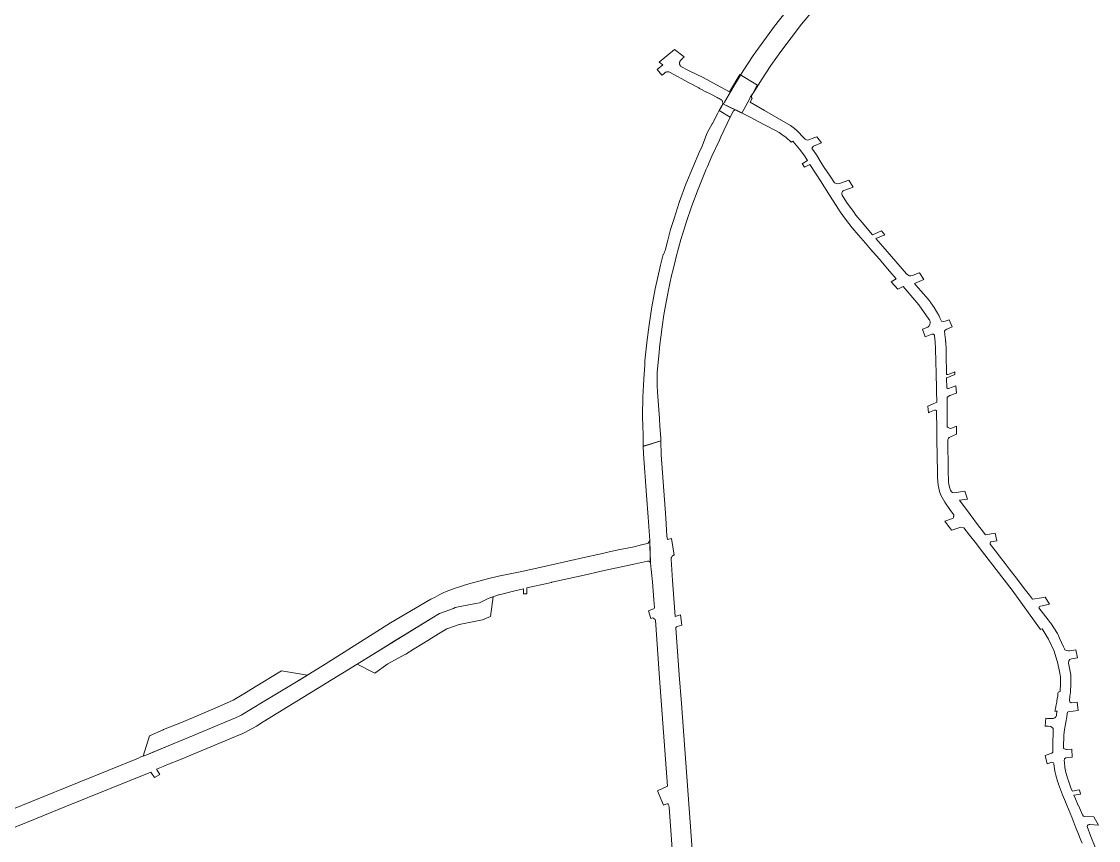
# Model space of a CAD drawing. Header units: inches. Extents: x 704148 to 723432, y 7075344 to 7101810.
# Drawn here: x 713594 to 715241, y 7093339 to 7094592 of the extents above; entities that cross this region are included whole.
import ezdxf

# ---------------------------------------------------------------- set-up
doc = ezdxf.new("R2010")
doc.units = ezdxf.units.IN
doc.header["$MEASUREMENT"] = 0
doc.layers.add('gisdb.gisadmin', color=7, linetype='Continuous', lineweight=9, true_color=0xccf5fc)

msp = doc.modelspace()

# ---------------------------------------------------------------- linework, layer by layer
at = {"layer": 'gisdb.gisadmin'}
for points in [[(714803.8725, 7094607.9676), (714787.0795, 7094587.8196), (714770.8468, 7094567.2143), (714755.1881, 7094546.1695), (714740.1154, 7094524.7012), (714725.6401, 7094502.8256), (714713.8132, 7094483.8347), (714713.8047, 7094483.8221), (714712.5279, 7094482.0811), (714712.5256, 7094482.078), (714709.7472, 7094478.4398), (714709.0121, 7094477.4816), (714708.3601, 7094476.4383), (714707.883, 7094475.5133), (714707.6861, 7094474.8543), (714707.6926, 7094474.5922), (714707.6874, 7094474.5416), (714707.6696, 7094474.4939), (714695.8348, 7094452.0512), (714667.532, 7094465.5299), (714669.3036, 7094468.8004), (714669.3064, 7094468.8053), (714683.2512, 7094492.8921), (714683.2541, 7094492.897), (714697.8757, 7094516.5791), (714697.8788, 7094516.5838), (714713.1655, 7094539.842), (714713.1686, 7094539.8467), (714729.1082, 7094562.6626), (714729.1116, 7094562.6672), (714745.6912, 7094585.0223), (714745.6946, 7094585.0268), (714762.9009, 7094606.9031)], [(715215.8204, 7093334.9323), (715213.9927, 7093339.5863), (715209.41, 7093351.1797), (715206.42, 7093358.6), (715199.94, 7093374.66), (715192.55, 7093393.08), (715190.39, 7093398.08), (715185.85, 7093408.8), (715179.85, 7093425.04), (715179.59, 7093425.8), (715178.27, 7093429.7), (715175.49, 7093439.22), (715174.76, 7093443.2), (715173.82, 7093448.36), (715172.81, 7093456.94), (715172.11, 7093458.04), (715170.97, 7093458.56), (715169.75, 7093458.68), (715162.699, 7093456.0766), (715159.6533, 7093468.9364), (715169.74, 7093472.8), (715170.54, 7093473.52), (715171.12, 7093474.4), (715171.06, 7093489.3), (715171.52, 7093503.46), (715171.8, 7093508.2), (715171.6, 7093510.14), (715170.16, 7093512.1), (715168.65, 7093513.15), (715168.28, 7093513.42), (715164.14, 7093513.82), (715159.4869, 7093514.1536), (715160.3125, 7093525.987), (715162.9296, 7093525.8542), (715163.4404, 7093525.8554), (715163.6474, 7093525.8559), (715164.7682, 7093525.8586), (715165.3715, 7093525.8601), (715167.5838, 7093525.8654), (715170.1996, 7093525.8717), (715170.7654, 7093525.8343), (715171.6827, 7093525.8874), (715172.5811, 7093526.08), (715173.3824, 7093526.3808), (715174.1328, 7093526.7927), (715174.8169, 7093527.3071), (715175.4208, 7093527.9136), (715175.8836, 7093528.525), (715176.1024, 7093528.8826), (715176.5055, 7093529.7519), (715176.5114, 7093529.7727), (715176.7746, 7093530.7572), (715176.8745, 7093531.6263), (715177.3281, 7093535.5354), (715177.5016, 7093537.03), (715177.3389, 7093537.0107), (715176.6943, 7093536.9344), (715174.3723, 7093536.6593), (715175.2479, 7093541.1822), (715176.2544, 7093546.3811), (715177.115, 7093550.8267), (715177.4269, 7093552.7296), (715178.3521, 7093558.374), (715178.5235, 7093559.9179), (715178.9723, 7093563.962), (715179.1957, 7093565.9753), (715182.1034, 7093567.185), (715182.1661, 7093568.4296), (715182.6593, 7093578.2159), (715182.762, 7093586.8972), (715182.79, 7093589.26), (715181.2029, 7093597.4508), (715178.81, 7093609.8), (715173.16, 7093628.59), (715164.57, 7093647.06), (715154.6, 7093662.815), (715152.0367, 7093661.8044), (715108.899, 7093722.252), (715108.818, 7093722.221), (715063.77, 7093780.69), (715063.7101, 7093780.6652), (715052.36, 7093795.26), (715043.91, 7093806.09), (715035.3, 7093817.28), (715030.3, 7093818.53), (715018.1, 7093814.31), (715016.2282, 7093813.6269), (715006.0814, 7093827.3339), (715017.88, 7093831.53), (715018.52, 7093832.23), (715019.1, 7093833.41), (715019.46, 7093834.47), (715019.6, 7093835.45), (715019.54, 7093837.39), (715019.36, 7093837.83), (715013.73, 7093845.46), (715006.08, 7093856.63), (714999.98, 7093867.49), (714998.08, 7093873.19), (714996.12, 7093880.82), (714995.84, 7093881.93), (714995.74, 7093882.05), (714994.96, 7093894.93), (714994.62, 7093899.11), (714994.68, 7093909.57), (714994.34, 7093919.53), (714993.68, 7093960.89), (714993.78, 7093966.99), (714993.51, 7093996.88), (714992.43, 7093997.35), (714990.45, 7093997.17), (714987.88, 7093996.25), (714982.72, 7093994.21), (714981.0986, 7093993.5689), (714979.8712, 7094003.5415), (714987.38, 7094006.43), (714993.56, 7094009.89), (714993.19, 7094026.46), (714993.09, 7094031.26), (714992.6, 7094053.13), (714992.17, 7094072.38), (714991.75, 7094090.93), (714991.22, 7094103.17), (714990.9127, 7094105.5391), (714990.0064, 7094111.9605), (714989.82, 7094112.47), (714989.42, 7094112.97), (714988.68, 7094113.59), (714988.06, 7094113.85), (714987.14, 7094113.91), (714986.24, 7094113.69), (714975.8716, 7094109.497), (714972.0345, 7094121.1559), (714980.1067, 7094124.3261), (714981.1558, 7094125.2299), (714982.0451, 7094126.2914), (714982.751, 7094127.4827), (714983.255, 7094128.7725), (714983.5439, 7094130.1268), (714983.61, 7094131.51), (714983.4408, 7094132.9392), (714983.034, 7094134.3197), (714982.4011, 7094135.6122), (714981.56, 7094136.78), (714966.04, 7094158.46), (714942.55, 7094186.65), (714934.0988, 7094182.5356), (714923.7633, 7094193.6312), (714931.5, 7094198.39), (714921.735, 7094209.7762), (714921.32, 7094210.26), (714905.4016, 7094228.7029), (714892.44, 7094243.72), (714884.4759, 7094252.9127), (714874.03, 7094264.97), (714864.36, 7094276.19), (714854.03, 7094289.64), (714846.13, 7094300.88), (714843.4, 7094305.05), (714830.82, 7094324.85), (714816, 7094348.09), (714809.12, 7094358.64), (714799.76, 7094373.31), (714791.6859, 7094369.192), (714787.9334, 7094374.6956), (714789.46, 7094375.48), (714796.12, 7094379.26), (714790.38, 7094388.2), (714783.94, 7094396.76), (714773.38, 7094408.75), (714771.22, 7094407.44), (714763.23, 7094414.42), (714756.89, 7094419.1), (714752.54, 7094422.19), (714746.09, 7094425.73), (714733.5711, 7094432.2995), (714720.6095, 7094439.1012), (714708.13, 7094445.65), (714687.64, 7094456.44), (714685.98, 7094456.74), (714684.18, 7094456.62), (714682.78, 7094455.63), (714677.8719, 7094445.9381), (714661.0667, 7094455.6438), (714665.3602, 7094463.6134), (714665.8655, 7094464.5514), (714666.2449, 7094465.4143), (714666.4845, 7094466.326), (714666.5783, 7094467.2639), (714666.5241, 7094468.205), (714666.3232, 7094469.1259), (714665.9805, 7094470.0041), (714665.5045, 7094470.8177), (714664.907, 7094471.5467), (714664.2026, 7094472.1732), (714663.4088, 7094472.6816), (714662.5381, 7094473.1457), (714660.7981, 7094474.0734), (714659.6692, 7094474.6753), (714657.8504, 7094475.6449), (714649.3029, 7094480.2019), (714642.16, 7094484.01), (714642.0717, 7094483.8054), (714641.56, 7094484.07), (714630.9365, 7094489.6941), (714629.703, 7094490.3471), (714629.8119, 7094490.602), (714615.2752, 7094498.3169), (714584.8093, 7094514.4857), (714583.873, 7094514.8848), (714582.8828, 7094515.12), (714581.8671, 7094515.1844), (714580.855, 7094515.0762), (714579.8759, 7094514.7985), (714578.9577, 7094514.3594), (714578.127, 7094513.7713), (714575.697, 7094511.7207), (714573.549, 7094509.9081), (714566.3241, 7094518.6913), (714574.7491, 7094525.7532), (714574.7694, 7094525.9426), (714569.0284, 7094529.6698), (714592.6442, 7094549.0873), (714607.4321, 7094537.7789), (714606.996, 7094537.5344), (714606.7879, 7094537.413), (714606.5841, 7094537.2845), (714606.3849, 7094537.1491), (714606.1904, 7094537.0069), (714606.001, 7094536.858), (714605.8167, 7094536.7028), (714605.638, 7094536.5413), (714605.4648, 7094536.3738), (714605.2976, 7094536.2004), (714602.2765, 7094532.9581), (714602.115, 7094532.7787), (714601.9598, 7094532.5938), (714601.8111, 7094532.4037), (714601.669, 7094532.2085), (714601.5337, 7094532.0086), (714601.4054, 7094531.8042), (714601.2842, 7094531.5954), (714601.1703, 7094531.3826), (714601.0638, 7094531.1659), (714600.9648, 7094530.9458), (714600.8735, 7094530.7223), (714600.7899, 7094530.4959), (714600.7142, 7094530.2666), (714600.6464, 7094530.035), (714600.5867, 7094529.8011), (714600.5351, 7094529.5653), (714600.4916, 7094529.3278), (714600.4564, 7094529.089), (714600.4293, 7094528.8492), (714600.4106, 7094528.6085), (714600.4002, 7094528.3673), (714600.3981, 7094528.1259), (714600.4044, 7094527.8846), (714600.4189, 7094527.6437), (714600.4418, 7094527.4034), (714600.4729, 7094527.164), (714600.5123, 7094526.9258), (714600.5598, 7094526.6892), (714600.6155, 7094526.4543), (714600.6792, 7094526.2215), (714600.751, 7094525.991), (714600.8306, 7094525.7631), (714600.9181, 7094525.5381), (714601.0132, 7094525.3163), (714601.116, 7094525.0978), (714601.2262, 7094524.8831), (714601.3437, 7094524.6722), (714601.4685, 7094524.4656), (714601.6003, 7094524.2634), (714601.739, 7094524.0658), (714601.8844, 7094523.8731), (714602.0364, 7094523.6856), (714602.1948, 7094523.5034), (714602.3679, 7094523.311), (714614.07, 7094517.06), (714636.7591, 7094506.3366), (714656.9221, 7094495.3387), (714676.72, 7094484.54), (714692.8221, 7094510.8587), (714719.4881, 7094494.8263), (714717.56, 7094491.55), (714710.73, 7094478.7), (714710.53, 7094477.86), (714710.64, 7094476.01), (714711.54, 7094474.36), (714708.37, 7094468.64), (714730.0729, 7094456.0966), (714770.26, 7094432.87), (714775.9481, 7094428.2265), (714777.144, 7094427.4697), (714777.9001, 7094426.917), (714778.6308, 7094426.2071), (714779.185, 7094425.5841), (714780.17, 7094424.78), (714785.2207, 7094419.4682), (714785.387, 7094419.325), (714785.7662, 7094418.8945), (714791.39, 7094412.98), (714792.35, 7094412.11), (714794.34, 7094411.17), (714796.76, 7094410.35), (714807.17, 7094414.51), (714810.1557, 7094415.7504), (714817.2603, 7094406.2292), (714805.28, 7094401.38), (714802.8409, 7094398.2508), (714803.8437, 7094396.8445), (714809.5837, 7094387.9045), (714818.098, 7094374.3151), (714821.66, 7094368.82), (714830.48, 7094355.28), (714837.2, 7094345.3), (714841.16, 7094343.72), (714845.1, 7094344.4), (714858.9989, 7094349.4258), (714865.6357, 7094338.8353), (714851.35, 7094333.44), (714850.41, 7094332.79), (714849.66, 7094332.03), (714849.03, 7094331.1), (714848.66, 7094329.82), (714848.54, 7094328.44), (714848.6123, 7094327.8961), (714848.79, 7094326.56), (714855.76, 7094315.88), (714867.17, 7094300.05), (714870.13, 7094296.01), (714879.76, 7094284.37), (714895.31, 7094265.84), (714908.1, 7094271.32), (714909.2443, 7094271.777), (714914.3958, 7094265.8528), (714900.33, 7094260.05), (714910.99, 7094247.74), (714924.31, 7094232.41), (714947.39, 7094206.04), (714949.45, 7094204.24), (714950.89, 7094203.38), (714951.87, 7094203.14), (714952.83, 7094203.02), (714954.21, 7094203.02), (714956.47, 7094203.3), (714965.25, 7094206.97), (714967.0396, 7094207.7002), (714973.7595, 7094197.4959), (714959.4323, 7094191.3836), (714961.6907, 7094188.6734), (714973.22, 7094175.65), (714980.3844, 7094167.3114), (714982.25, 7094165.14), (714982.72, 7094164.47), (714983.4003, 7094163.5045), (714983.8196, 7094162.9754), (714984.2419, 7094162.3812), (714984.6975, 7094161.6638), (714989.64, 7094154.65), (714993.47, 7094148.44), (714994.6808, 7094145.9441), (714995.3842, 7094144.9632), (714996.7708, 7094142.6486), (714997.4037, 7094141.3561), (714998.3815, 7094138.8422), (714998.68, 7094137.7), (715001.01, 7094133.59), (715003.69, 7094133.1), (715006.56, 7094133.37), (715012.6286, 7094135.8546), (715017.1883, 7094124.8484), (715009.08, 7094121.37), (715006.61, 7094119.86), (715005.48, 7094118.27), (715006.0428, 7094113.2789), (715007.0871, 7094105.2282), (715007.205, 7094103.8622), (715007.2252, 7094103.3958), (715007.2666, 7094102.4403), (715007.34, 7094101.8), (715008.15, 7094089.81), (715008.13, 7094082.1), (715008.245, 7094069.1994), (715008.3072, 7094066.4152), (715008.6132, 7094052.7183), (715008.7955, 7094052.4705), (715009.27, 7094052.21), (715010.79, 7094052.17), (715012.82, 7094052.61), (715021.1527, 7094055.9989), (715021.4618, 7094051.9814), (715009.0175, 7094046.8243), (715008.79, 7094046.73), (715008.7493, 7094046.6474), (715009.0834, 7094031.7338), (715010.39, 7094030.71), (715011.8, 7094030.52), (715022.782, 7094034.8186), (715023.6427, 7094023.6294), (715013.82, 7094019.85), (715010.96, 7094018.43), (715009.64, 7094017.03), (715009.4132, 7094016.6447), (715009.556, 7094010.2472), (715009.5599, 7094009.8285), (715009.5103, 7093996.9215), (715009.7375, 7093971.767), (715010.86, 7093970.91), (715013.3, 7093969.68), (715015.14, 7093969.48), (715023.9921, 7093972.9326), (715023.9921, 7093960.5282), (715014.72, 7093956.59), (715012.83, 7093955.45), (715011.54, 7093954.37), (715011.01, 7093953.58), (715010.48, 7093952.34), (715010.5, 7093949.63), (715010.37, 7093936.04), (715011.01, 7093920.95), (715011.03, 7093920.49), (715011.12, 7093905.57), (715011.63, 7093887.22), (715011.96, 7093884.12), (715013.04, 7093879.58), (715014.85, 7093874.82), (715016.06, 7093872.67), (715017.68, 7093871.58), (715020.41, 7093870.83), (715036.6921, 7093873.232), (715040.7089, 7093861.4049), (715028.18, 7093859.49), (715044.86, 7093837.54), (715057.71, 7093820.63), (715061.65, 7093815.45), (715068.2, 7093806.89), (715083.0312, 7093808.9993), (715085.5347, 7093797.3162), (715076.63, 7093796.19), (715076.19, 7093796.03), (715075.81, 7093795.39), (715075.39, 7093794.37), (715075.33, 7093793.05), (715075.41, 7093792.35), (715082.74, 7093782.66), (715092.48, 7093770.03), (715098.01, 7093762.91), (715104.12, 7093754.85), (715111.28, 7093745.54), (715113.8, 7093742.26), (715127.31, 7093724.69), (715135.2773, 7093714.3288), (715140.2038, 7093708.0887), (715153.59, 7093710.29), (715157.09, 7093710.87), (715159.4952, 7093711.2654), (715166.0445, 7093700.3499), (715159.37, 7093699.26), (715152.02, 7093697.78), (715150.93, 7093696.98), (715150.12, 7093695.97), (715150.0443, 7093695.7068), (715149.8831, 7093695.1469), (715164.242, 7093676.515), (715167.2732, 7093672.5818), (715168.1203, 7093671.3708), (715178.0903, 7093655.6158), (715179.0777, 7093653.8072), (715181.4844, 7093648.6326), (715187.6677, 7093635.3372), (715188.4823, 7093633.1973), (715188.8027, 7093632.1317), (715189.66, 7093630.67), (715191.31, 7093629.6), (715194.49, 7093629.2), (715196.39, 7093629.16), (715206.4419, 7093630.6625), (715209.0937, 7093618.6276), (715199.45, 7093617.07), (715197.17, 7093616.06), (715195.44, 7093614.12), (715194.9686, 7093610.5173), (715198.4978, 7093592.3037), (715198.7889, 7093589.0707), (715198.7308, 7093584.1654), (715198.64, 7093578.39), (715198.639, 7093577.4106), (715198.1458, 7093567.6243), (715197.9924, 7093566.0785), (715197.0546, 7093559.7655), (715196.5, 7093553.25), (715197.35, 7093550.97), (715199.28, 7093549.44), (715208.2972, 7093550.6654), (715209.8631, 7093537.9147), (715194.42, 7093535.9), (715193.71, 7093535.44), (715193.3811, 7093535.0371), (715193.1687, 7093533.2822), (715192.3461, 7093527.4988), (715192.0273, 7093525.8695), (715191.2649, 7093522.8214), (715190.44, 7093517.2), (715188.95, 7093509.01), (715188.01, 7093499.98), (715187.22, 7093481.09), (715187.55, 7093480.43), (715188.06, 7093479.67), (715189.78, 7093478.84), (715191.79, 7093478.25), (715192.87, 7093478.11), (715200.2059, 7093478.6981), (715200.8964, 7093466.2702), (715191.14, 7093465.27), (715189.1122, 7093463.7536), (715188.88, 7093463.58), (715188.47, 7093461.57), (715188.7425, 7093458.4521), (715189.5744, 7093451.3849), (715189.6513, 7093450.7314), (715191.0791, 7093442.9155), (715192.9513, 7093436.5041), (715193.5326, 7093434.5135), (715194.9333, 7093430.3823), (715199.4079, 7093418.2712), (715200.99, 7093414.45), (715206.06, 7093415.69), (715208.3, 7093415.97), (715212.0004, 7093416.4387), (715213.6595, 7093410.134), (715203.48, 7093408.45), (715205.7209, 7093402.9853), (715210.1009, 7093392.3041), (715210.49, 7093392.44), (715216.23, 7093378.18), (715217.84, 7093376.29), (715218.15, 7093376.08), (715218.86, 7093375.93), (715233.5676, 7093375.1359), (715240.888, 7093362.6912), (715227.57, 7093363.39), (715226.49, 7093363.31), (715225.15, 7093362.85), (715224.05, 7093361.74), (715223.4, 7093360.29), (715229.37, 7093345.09), (715235.79, 7093328.75)], [(714591.0741, 7093298.0981), (714584.424, 7093389.279), (714584.37, 7093389.27), (714583.83, 7093392.57), (714583.61, 7093393.69), (714583.05, 7093394.61), (714582.31, 7093394.97), (714581.31, 7093395.03), (714579.37, 7093394.83), (714575.6678, 7093393.12), (714566.7316, 7093414.9949), (714582.0219, 7093422.2155), (714572.9707, 7093546.3183), (714569.9703, 7093587.2331), (714563.462, 7093675.9836), (714562.88, 7093677.07), (714561.8, 7093678.35), (714560.36, 7093679.27), (714559.2, 7093679.43), (714558.12, 7093679.31), (714556.4221, 7093678.6227), (714552.8122, 7093690.3901), (714561.53, 7093694), (714562.1093, 7093694.9822), (714561.2396, 7093707.3031), (714559.1934, 7093734.9069), (714555.81, 7093763.45), (714554.79, 7093797.75), (714552.3835, 7093833.7637), (714549.8828, 7093867.1307), (714545.1203, 7093930.4929), (714544.9092, 7093942.2127), (714571.8439, 7093950.7321), (714572.2372, 7093928.889), (714579.454, 7093832.7782), (714581.1152, 7093804.6582), (714582.0194, 7093799.7447), (714588.2521, 7093801.3133), (714592.2835, 7093775.679), (714591.384, 7093775.4042), (714590.5385, 7093774.9923), (714589.7677, 7093774.4533), (714589.0907, 7093773.8005), (714588.524, 7093773.0499), (714588.0815, 7093772.2199), (714587.7742, 7093771.331), (714587.6096, 7093770.405), (714587.5916, 7093769.4647), (714589.5266, 7093736.9331), (714591.5604, 7093709.4969), (714593.4708, 7093682.4309), (714593.5137, 7093681.8459), (714598.05, 7093683.16), (714601.6436, 7093684.3657), (714604.103, 7093668.6156), (714600.5738, 7093667.6099), (714596.96, 7093666.58), (714595.92, 7093665.74), (714594.802, 7093664.278), (714600.0657, 7093592.5004), (714603.2893, 7093548.5417), (714621.6165, 7093297.2521)], [(713579.617, 7093386.5264), (713609.3937, 7093398.6143), (713682.2636, 7093428.196), (713773.3565, 7093465.1753), (713776.93, 7093466.88), (713784.19, 7093469.72), (713785.7298, 7093470.1983), (713826.2305, 7093486.7801), (713849.5478, 7093496.5022), (713903.0469, 7093518.8086), (713921.6605, 7093526.5449), (713930.12, 7093530.52), (713947.15, 7093540.8), (713964.02, 7093551.15), (714014.61, 7093581.9), (714058.39, 7093609.0367), (714128.0012, 7093652.7869), (714158.4909, 7093671.8415), (714220.395, 7093708.425), (714226.643, 7093711.545), (714233.81, 7093715.58), (714238.87, 7093717.83), (714243.81, 7093719.82), (714259.02, 7093725.48), (714262.19, 7093726.55), (714266.92, 7093728.16), (714273.01, 7093730.12), (714278.39, 7093731.75), (714293.3, 7093735.97), (714304.68, 7093738.94), (714323.78, 7093743.18), (714359.05, 7093750.7), (714402.7864, 7093760.5174), (714456.5424, 7093772.3829), (714475.31, 7093776.5356), (714482.4988, 7093778.1263), (714490.5334, 7093779.9041), (714506.6578, 7093783.472), (714528.43, 7093787.84), (714544.5129, 7093791.6325), (714551.16, 7093793.2), (714552.55, 7093793.85), (714554.79, 7093797.75), (714555.7103, 7093766.8035), (714555.81, 7093763.45), (714555.1341, 7093765.4108), (714554.3959, 7093765.8739), (714553.4363, 7093766.2653), (714552.4237, 7093766.4858), (714551.3882, 7093766.5287), (714546.8618, 7093765.5227), (714532.8097, 7093762.1802), (714516.4805, 7093758.888), (714485.3245, 7093751.9867), (714449.9536, 7093744.1518), (714405.05, 7093734.44), (714404.61, 7093733.91), (714388.54, 7093730.36), (714378.5395, 7093728.1709), (714366.6759, 7093725.3713), (714366.95, 7093716.536), (714361.8133, 7093716.3141), (714361.65, 7093724.16), (714346.43, 7093720.41), (714324.4, 7093714.97), (714323.35, 7093714.63), (714307.95, 7093709.49), (714294.38, 7093702.38), (714289.09, 7093701.38), (714270.16, 7093697.8), (714257.49, 7093695.36), (714255, 7093693.87), (714233.463, 7093686.402), (714221.527, 7093679.085), (714107.5529, 7093608.6922), (713963.9562, 7093520.6075), (713953.8147, 7093514.0878), (713943.3063, 7093508.1774), (713932.4677, 7093502.897), (713921.3366, 7093498.265), (713883.5902, 7093482.5267), (713862.7017, 7093473.8173), (713837.1823, 7093463.1771), (713816.5465, 7093454.6143), (713810.7474, 7093452.2315), (713800.4706, 7093448.009), (713805.9139, 7093440.1774), (713797.8197, 7093435.4239), (713791.89, 7093443.48), (713663.12, 7093391.29), (713629.6429, 7093377.8192), (713574.6344, 7093355.2173)]]:
    msp.add_lwpolyline(points, dxfattribs=at)
for points in [[(714666.4005, 7094466.0063), (714685.9948, 7094456.7373), (714685.98, 7094456.74), (714684.18, 7094456.62), (714682.78, 7094455.63), (714677.8719, 7094445.9381), (714663.6993, 7094415.5155), (714661.4612, 7094410.7113), (714649.8507, 7094386.0352), (714642.9201, 7094370.1519), (714641.2404, 7094366.3026), (714638.9441, 7094361.04), (714628.75, 7094335.7458), (714619.2766, 7094310.173), (714610.5316, 7094284.342), (714609.554, 7094281.1601), (714602.5219, 7094258.2736), (714595.2542, 7094231.9888), (714592.4468, 7094220.5876), (714590.6346, 7094213.2277), (714590.47, 7094212.51), (714588.2767, 7094203.3954), (714582.9666, 7094178.8544), (714582.3924, 7094175.7821), (714577.9568, 7094152.0473), (714576.5979, 7094143.4307), (714573.7084, 7094125.1091), (714571.6401, 7094109.0493), (714570.2249, 7094098.0614), (714568.4863, 7094080.6878), (714567.5093, 7094070.9259), (714566.3603, 7094054.8627), (714566.126, 7094044.8946), (714566.2582, 7094034.9246), (714566.7569, 7094024.9661), (714569.5309, 7093984.4857), (714570.3499, 7093972.5336), (714571.5765, 7093954.6338), (714571.8439, 7093950.7321), (714544.9132, 7093941.9906), (714544.7644, 7093950.2562), (714544.5638, 7093961.3919), (714544.2272, 7093971.4332), (714543.9853, 7093989.2188), (714543.9853, 7093989.2244), (714544.3955, 7094017.0536), (714544.3957, 7094017.0593), (714545.5942, 7094044.8657), (714545.5945, 7094044.8714), (714547.1601, 7094066.7578), (714547.5803, 7094072.6327), (714547.5808, 7094072.6383), (714550.3523, 7094100.3321), (714550.3529, 7094100.3377), (714550.459, 7094101.1614), (714553.908, 7094127.942), (714553.9088, 7094127.9477), (714558.2446, 7094155.4401), (714558.2456, 7094155.4456), (714563.3585, 7094182.8042), (714563.3596, 7094182.8098), (714569.2456, 7094210.0125), (714569.2469, 7094210.018), (714571.4703, 7094219.0475), (714575.5645, 7094235.6752), (714575.6257, 7094235.7489), (714576.695, 7094237.5617), (714577.5836, 7094239.6469), (714578.1755, 7094241.7928), (714582.4154, 7094257.4128), (714586.8112, 7094273.6074), (714591.9378, 7094290.8278), (714599.9191, 7094315.3643), (714600.4228, 7094316.8521), (714600.4247, 7094316.8575), (714610.093, 7094342.9564), (714610.095, 7094342.9617), (714620.4988, 7094368.7763), (714620.501, 7094368.7815), (714631.632, 7094394.291), (714631.6343, 7094394.2961), (714633.7776, 7094398.8513), (714642.8123, 7094421.7026), (714650.2902, 7094435.6399), (714650.5615, 7094436.1441), (714659.0981, 7094451.9897), (714661.0667, 7094455.6438), (714665.2922, 7094463.4872), (714665.3602, 7094463.6134), (714665.8655, 7094464.5514), (714666.2449, 7094465.4143)], [(714685.9948, 7094456.7373), (714695.8481, 7094452.0763), (714695.8348, 7094452.0512), (714693.8144, 7094453.0133)], [(714695.8481, 7094452.0763), (714695.8651, 7094452.1087), (714696.6194, 7094451.7115)], [(714154.3942, 7093609.3152), (714134.3252, 7093595.1352), (714107.5529, 7093608.6922), (714141.9495, 7093630.3723), (714168.1883, 7093646.4342), (714180.8795, 7093654.203), (714204.7883, 7093668.8385), (714221.527, 7093679.085), (714233.463, 7093686.402), (714255, 7093693.87), (714257.49, 7093695.36), (714270.16, 7093697.8), (714289.09, 7093701.38), (714294.38, 7093702.38), (714307.95, 7093709.49), (714315.2793, 7093711.9363), (714311.2166, 7093681.8489), (714299.2094, 7093676.8325), (714263.518, 7093669.3049), (714244.6464, 7093662.7611), (714234.554, 7093656.5537), (714218.7993, 7093646.9367), (714218.2811, 7093646.6137), (714194.4622, 7093632.0327), (714181.8605, 7093624.3193), (714181.6624, 7093624.198)], [(713780.4176, 7093468.2457), (713780.0865, 7093468.1148), (713789.8113, 7093499.3577), (713810.7494, 7093508.4597), (713811.4924, 7093508.7653), (713839.1072, 7093519.4501), (713893.8795, 7093542.9705), (713917.8713, 7093553.4987), (713934.4298, 7093563.5087), (713951.7096, 7093574.1221), (713991.8952, 7093598.5283), (714031.5615, 7093592.1609), (714014.61, 7093581.9), (713964.02, 7093551.15), (713947.15, 7093540.8), (713930.12, 7093530.52), (713921.6605, 7093526.5449), (713903.0469, 7093518.8086), (713849.5478, 7093496.5022), (713826.2305, 7093486.7801), (713794.0986, 7093473.6074), (713785.7298, 7093470.1983), (713784.19, 7093469.72)]]:
    msp.add_lwpolyline(points, close=True, dxfattribs=at)

doc.saveas('drawing.dxf')
